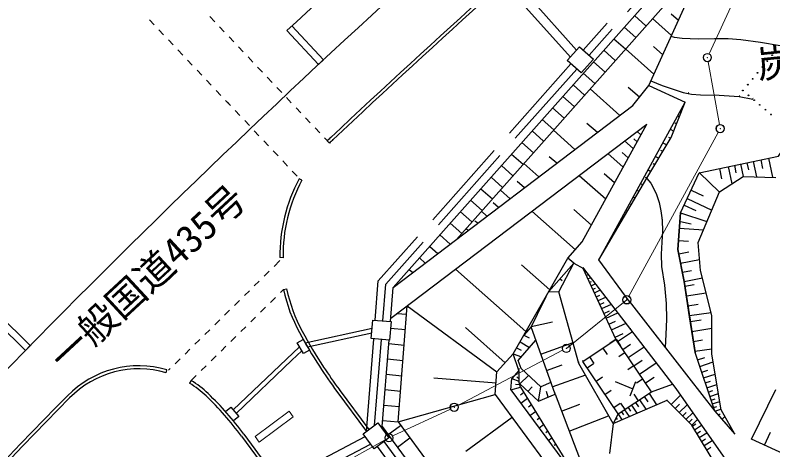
# Model space of a CAD drawing. Units: millimetres, scale not verified. Extents: x 40000 to 1524826, y -775750 to 416142.
# Drawn here: x 500010 to 549164, y 233968 to 262135 of the extents above; entities that cross this region are included whole.
import ezdxf
from ezdxf.enums import TextEntityAlignment as Align

# ---------------------------------------------------------------- set-up
doc = ezdxf.new("R2010")
doc.units = ezdxf.units.MM
doc.header["$LTSCALE"] = 1000
doc.header["$PDMODE"] = 32
doc.header["$PDSIZE"] = 500
doc.linetypes.add('DASHED', pattern=[7.5, 6, -1.5])
for name, color, linetype, lineweight in [('M-BGD', 7, 'Continuous', 25), ('M-BMK-ROW', 30, 'Continuous', 13), ('M-STR-STRC', 7, 'Continuous', 13)]:
    doc.layers.add(name, color=color, linetype=linetype, lineweight=lineweight)
doc.styles.add('ＭＳ ゴシック', font='')
doc.styles.get('ＭＳ ゴシック').set_extended_font_data('MS Gothic')

msp = doc.modelspace()

# ---------------------------------------------------------------- linework, layer by layer
at = {"layer": 'M-BGD', "linetype": 'DASHED'}
for p, q in [((517953, 280546), (536431, 259866)), ((517552, 280095), (536030, 259414)), ((553358, 278427), (536866, 259870)), ((553681, 278038), (537240, 259538)), ((536069, 258973), (523571, 244910)), ((536443, 258641), (524056, 244704)), ((523368, 242366), (523571, 244910)), ((523866, 242324), (524056, 244704)), ((518823, 240908), (523165, 241856)), ((518979, 240635), (523139, 241543)), ((522793, 235160), (523273, 241170)), ((523326, 235553), (523771, 241128)), ((514155, 236555), (517613, 239850)), ((514351, 236328), (517968, 239774)), ((514849, 234978), (516922, 232169)), ((514688, 234859), (516715, 232112)), ((523924, 234503), (538606, 214614)), ((523501, 234190), (538183, 214301))]:
    msp.add_line(p, q, dxfattribs=at)
at = {"layer": 'M-BGD'}
for p, q in [((545836, 268458), (524541, 244497)), ((541117, 257585), (545555, 267319)), ((544916, 265918), (528641, 247605)), ((540188, 262103), (540935, 261438)), ((543035, 261791), (542570, 262204)), ((541365, 261922), (542595, 260828)), ((539524, 261355), (540271, 260691)), ((538859, 260608), (539607, 259944)), ((542791, 260685), (542558, 260747)), ((543284, 260613), (542791, 260685)), ((544320, 260577), (543284, 260613)), ((545383, 260601), (544320, 260577)), ((546270, 260597), (545383, 260601)), ((547084, 260542), (546270, 260597)), ((548369, 260374), (547084, 260542)), ((535828, 259187), (536625, 260084)), ((536625, 260084), (537522, 259287)), ((542021, 259568), (541420, 260097)), ((549629, 260154), (548369, 260374)), ((538195, 259861), (538943, 259196)), ((539607, 259944), (541447, 258309)), ((519687, 258939), (520016, 259246)), ((536725, 258390), (535828, 259187)), ((537522, 259287), (536725, 258390)), ((537531, 259113), (538278, 258449)), ((536867, 258366), (537614, 257701)), ((536203, 257618), (536950, 256954)), ((540079, 256276), (541117, 257585)), ((541117, 257585), (543471, 256493)), ((541247, 257871), (541978, 257588)), ((541978, 257588), (543349, 257123)), ((537308, 257356), (539240, 255639)), ((540513, 256823), (539768, 257458)), ((543349, 257123), (543885, 257022)), ((543705, 257101), (543691, 257106)), ((543705, 257101), (543691, 257106)), ((535538, 256871), (536286, 256207)), ((543693, 257052), (543679, 257058)), ((543693, 257052), (543679, 257058)), ((543885, 257022), (544472, 256969)), ((544472, 256969), (545678, 256944)), ((545678, 256944), (546987, 256864)), ((546987, 256864), (547875, 256692)), ((547013, 256861), (546999, 256866)), ((547025, 256910), (547011, 256915)), ((547875, 256692), (547861, 256698)), ((547887, 256741), (547873, 256747)), ((524541, 244497), (540079, 256276)), ((534874, 256123), (535621, 255459)), ((537865, 246273), (543471, 256493)), ((542990, 255616), (543101, 255555)), ((534210, 255376), (534957, 254712)), ((537784, 254535), (537108, 255117)), ((542917, 255086), (542833, 255132)), ((524381, 242493), (540985, 255081)), ((533546, 254629), (534293, 253964)), ((534926, 254677), (536327, 253432)), ((536797, 247444), (540985, 255081)), ((542509, 254739), (542732, 254617)), ((540356, 254604), (540603, 254384)), ((542538, 254153), (542419, 254218)), ((520396, 253849), (520202, 254054)), ((532881, 253881), (533629, 253217)), ((539544, 253988), (540110, 253485)), ((540357, 253934), (540153, 254115)), ((542028, 253863), (542281, 253724)), ((538470, 253174), (539458, 252296)), ((539784, 252891), (539396, 253236)), ((542024, 253295), (541906, 253360)), ((532217, 253134), (532965, 252470)), ((535160, 252547), (534643, 252956)), ((541547, 252986), (541766, 252866)), ((547885, 252660), (548095, 251658)), ((548387, 252765), (548504, 252205)), ((548888, 252870), (549148, 251631)), ((531553, 252386), (532300, 251722)), ((533017, 252528), (533992, 251661)), ((539454, 252293), (539456, 252293)), ((541509, 252437), (541408, 252492)), ((545703, 252204), (545843, 251534)), ((546262, 252321), (546496, 251202)), ((546668, 252406), (546768, 251926)), ((547074, 252491), (547244, 251679)), ((547480, 252576), (547575, 252122)), ((536598, 251754), (538321, 250223)), ((538889, 251260), (538212, 251862)), ((541066, 252109), (541252, 252008)), ((544396, 251922), (544382, 251928)), ((544384, 251928), (544385, 251926)), ((544396, 251922), (545690, 250688)), ((545704, 250682), (547239, 251674)), ((547239, 251674), (547225, 251680)), ((547239, 251674), (549349, 251626)), ((518607, 251441), (518433, 251527)), ((530889, 251639), (531636, 250975)), ((533056, 250952), (532569, 251359)), ((540585, 251233), (540740, 251148)), ((540995, 251578), (540909, 251625)), ((540987, 251566), (540998, 251556)), ((540998, 251556), (541243, 251244)), ((541243, 251244), (541451, 250892)), ((530224, 250892), (530972, 250227)), ((531486, 250805), (532120, 250242)), ((540486, 250717), (540416, 250756)), ((541451, 250892), (541621, 250506)), ((543861, 250805), (544653, 250437)), ((545704, 250682), (545690, 250688)), ((540104, 250356), (540232, 250286)), ((541621, 250506), (541787, 249993)), ((543600, 250245), (545206, 249499)), ((544323, 247399), (545704, 250682)), ((529560, 250144), (530308, 249480)), ((531369, 249673), (531021, 249984)), ((539978, 249855), (539921, 249886)), ((541787, 249993), (541901, 249460)), ((543412, 249825), (544170, 249478)), ((528896, 249397), (529643, 248733)), ((530258, 249424), (530618, 249104)), ((533538, 249435), (536353, 246933)), ((537392, 248529), (536257, 249537)), ((539624, 249479), (539724, 249424)), ((541901, 249460), (541974, 248852)), ((543173, 249325), (543010, 246951)), ((543173, 249325), (543159, 249331)), ((543173, 249325), (544878, 248770)), ((530016, 248647), (529831, 248791)), ((539470, 248993), (539426, 249017)), ((541974, 248852), (541960, 248858)), ((541986, 248900), (541972, 248906)), ((541974, 248852), (541997, 248136)), ((543163, 248769), (543860, 248610)), ((528232, 248649), (528979, 247985)), ((529273, 248316), (529414, 248191)), ((539143, 248603), (539216, 248563)), ((543104, 248323), (544666, 248216)), ((527568, 247902), (528242, 247302)), ((538961, 248132), (538932, 248148)), ((541997, 248136), (541967, 247433)), ((535874, 246380), (536797, 247444)), ((538453, 247270), (538437, 247279)), ((538662, 247726), (538707, 247701)), ((541967, 247433), (541927, 246640)), ((543051, 247542), (543698, 247497)), ((544475, 245582), (544323, 247399)), ((526903, 247155), (527430, 246687)), ((538181, 246849), (538199, 246839)), ((543010, 246951), (543415, 244882)), ((543064, 246676), (543713, 246803)), ((517392, 246418), (517188, 246422)), ((526239, 246407), (526618, 246071)), ((532319, 240198), (535874, 246380)), ((536251, 246067), (535874, 246380)), ((539837, 243610), (537865, 246273)), ((541927, 246640), (541942, 245852)), ((543184, 246061), (544415, 246301)), ((534694, 244328), (532851, 245966)), ((536251, 246067), (534632, 244220)), ((535277, 244217), (536251, 246067)), ((536147, 245869), (536133, 245874)), ((536160, 245918), (536146, 245923)), ((536251, 246067), (536237, 246073)), ((536264, 246116), (536250, 246122)), ((536251, 246067), (536880, 245709)), ((541942, 245852), (542125, 244644)), ((525575, 245660), (525805, 245455)), ((528584, 245679), (533142, 241629)), ((536880, 245709), (536866, 245715)), ((536893, 245758), (536879, 245764)), ((536880, 245709), (539934, 241758)), ((536962, 245507), (537053, 245549)), ((537067, 245280), (537138, 245313)), ((543299, 245471), (543883, 245585)), ((545206, 242675), (544475, 245582)), ((535358, 245048), (535505, 244944)), ((537172, 245053), (537365, 245142)), ((537277, 244826), (537399, 244883)), ((543415, 244882), (543401, 244887)), ((543415, 244882), (544593, 245112)), ((543415, 244882), (544121, 240284)), ((517419, 244350), (517620, 244392)), ((524364, 242283), (524541, 244497)), ((537382, 244599), (537676, 244736)), ((537487, 244373), (537660, 244452)), ((537592, 244146), (537988, 244329)), ((542125, 244644), (542254, 243441)), ((543461, 244582), (544070, 244675)), ((534453, 243909), (534285, 243570)), ((534632, 244220), (535277, 244217)), ((536588, 239569), (535277, 244217)), ((537710, 243890), (537937, 243995)), ((537828, 243635), (538339, 243871)), ((543559, 243942), (544838, 244139)), ((534285, 243570), (533476, 241943)), ((534285, 243570), (534267, 243585)), ((534285, 243570), (534271, 243576)), ((534298, 243619), (534289, 243623)), ((537947, 243380), (538230, 243511)), ((538065, 243125), (538690, 243414)), ((539837, 243610), (539823, 243615)), ((539850, 243659), (539836, 243665)), ((539837, 243610), (543718, 238627)), ((542254, 243441), (542270, 242442)), ((543657, 243303), (544327, 243406)), ((524848, 235776), (525449, 243303)), ((525449, 243303), (531267, 239014)), ((538209, 242812), (538557, 242973)), ((538354, 242500), (539119, 242854)), ((543755, 242663), (545155, 242878)), ((523108, 241184), (523209, 242380)), ((523209, 242380), (524405, 242279)), ((524803, 242813), (525405, 242753)), ((542270, 242442), (542233, 241440)), ((543813, 242290), (544509, 242397)), ((545201, 240166), (545206, 242675)), ((524405, 242279), (524304, 241084)), ((524369, 241851), (525326, 241756)), ((531793, 239606), (529221, 241892)), ((533476, 241943), (533013, 241404)), ((533476, 241943), (533462, 241949)), ((535041, 237569), (533476, 241943)), ((533480, 241953), (534862, 242258)), ((538531, 242117), (538956, 242314)), ((538708, 241735), (539644, 242168)), ((543912, 241644), (545204, 241842)), ((533013, 241404), (533366, 241228)), ((538925, 241267), (539445, 241508)), ((539094, 240978), (540055, 241632)), ((539934, 241758), (539920, 241763)), ((539947, 241807), (539933, 241813)), ((539934, 241758), (542881, 237946)), ((542233, 241440), (542183, 240599)), ((518312, 240894), (518702, 241118)), ((518710, 240201), (518312, 240894)), ((518702, 241118), (519100, 240425)), ((524304, 241084), (523108, 241184)), ((523822, 235483), (524269, 241086)), ((524251, 240858), (525246, 240759)), ((532653, 239757), (533786, 241077)), ((532766, 240974), (533374, 240597)), ((533786, 241077), (533772, 241082)), ((534108, 240167), (536219, 240915)), ((536834, 239693), (538998, 241134)), ((538998, 241134), (538584, 240853)), ((538998, 241134), (538984, 241140)), ((538998, 241134), (539275, 240718)), ((544011, 240997), (544607, 241089)), ((500994, 240730), (500679, 240409)), ((517613, 239850), (518452, 240649)), ((517968, 239774), (518606, 240382)), ((519100, 240425), (518710, 240201)), ((532542, 240586), (532844, 240425)), ((538137, 240561), (538414, 240145)), ((539440, 240468), (539936, 240805)), ((539787, 239959), (540806, 240652)), ((542183, 240597), (542169, 240603)), ((542196, 240647), (542182, 240653)), ((544110, 240351), (545202, 240519)), ((532319, 240198), (531267, 239014)), ((532695, 239116), (532319, 240198)), ((532319, 240198), (532856, 239993)), ((537277, 239988), (537554, 239572)), ((539579, 240279), (539166, 239998)), ((544280, 239805), (544745, 239960)), ((545809, 236550), (545201, 240166)), ((524171, 239861), (525166, 239762)), ((532831, 239236), (532653, 239757)), ((534483, 239111), (535505, 239474)), ((536588, 239569), (536574, 239575)), ((536601, 239619), (536587, 239624)), ((538802, 235673), (536588, 239569)), ((536834, 239693), (536820, 239698)), ((536847, 239742), (536833, 239748)), ((539133, 236291), (536834, 239693)), ((537114, 239277), (537529, 239557)), ((540161, 239425), (539747, 239143)), ((540155, 239418), (540680, 239776)), ((540522, 238878), (541603, 239613)), ((544424, 239374), (545286, 239661)), ((509816, 238952), (509856, 239156)), ((531151, 237561), (531267, 239014)), ((532695, 239116), (532237, 238600)), ((532667, 239198), (532738, 239237)), ((532695, 239116), (532696, 238413)), ((532831, 239236), (532817, 239241)), ((532845, 239285), (532831, 239290)), ((534121, 238055), (532831, 239236)), ((544548, 239001), (544950, 239135)), ((511428, 238461), (511331, 238286)), ((524092, 238864), (525087, 238766)), ((531209, 238287), (527179, 238609)), ((532177, 237854), (532237, 238600)), ((532237, 238600), (532696, 238413)), ((532555, 238694), (532696, 238569)), ((532793, 238030), (532696, 238413)), ((532741, 238234), (533319, 238790)), ((534857, 238056), (537032, 238827)), ((537693, 238421), (538107, 238701)), ((540742, 238570), (540329, 238289)), ((540912, 238306), (541468, 238684)), ((543718, 238627), (545391, 236466)), ((544672, 238628), (545418, 238876)), ((544779, 238305), (545127, 238421)), ((532177, 237854), (532793, 238030)), ((532480, 238221), (532750, 238199)), ((532741, 238234), (533956, 237122)), ((532793, 238030), (536641, 231807)), ((533280, 237741), (533543, 238061)), ((533956, 237122), (534121, 238055)), ((534121, 238055), (534107, 238061)), ((534771, 238323), (534121, 238055)), ((534771, 238323), (534757, 238329)), ((534785, 238372), (534771, 238378)), ((538931, 238396), (540091, 237931)), ((539905, 237467), (540278, 238395)), ((541302, 237733), (542659, 238232)), ((542881, 237946), (542867, 237952)), ((542881, 237946), (546237, 233127)), ((544887, 237982), (545532, 238197)), ((520880, 237750), (522793, 235160)), ((521041, 237869), (522954, 235279)), ((524012, 237867), (525007, 237769)), ((524848, 235774), (531151, 237561)), ((531151, 237561), (535837, 231213)), ((532177, 237854), (536641, 231807)), ((533010, 237680), (532787, 237515)), ((533956, 237122), (535041, 237569)), ((534591, 237384), (534481, 237757)), ((535041, 237569), (535027, 237575)), ((535055, 237619), (535041, 237624)), ((535041, 237569), (536855, 232801)), ((538272, 237564), (538686, 237844)), ((539133, 236291), (541302, 237733)), ((540440, 237151), (540165, 237569)), ((540827, 237417), (541051, 237080)), ((541136, 237623), (541622, 236893)), ((542575, 236897), (543183, 237500)), ((544979, 237703), (545281, 237803)), ((545072, 237424), (545631, 237610)), ((547776, 234651), (549361, 237873)), ((532812, 236994), (533239, 237309)), ((535454, 236467), (536645, 236926)), ((538802, 235673), (542298, 237185)), ((538851, 236708), (539265, 236988)), ((539576, 236583), (539301, 237001)), ((540255, 237037), (540445, 236752)), ((540517, 237212), (540929, 236593)), ((542298, 237185), (542284, 237190)), ((545153, 237182), (545413, 237269)), ((545233, 236940), (545716, 237101)), ((513656, 236446), (513998, 236739)), ((513998, 236739), (514519, 236132)), ((523932, 236870), (524928, 236772)), ((533503, 236882), (533306, 236737)), ((533406, 236190), (533767, 236456)), ((539549, 236568), (539844, 236124)), ((539771, 236716), (539932, 236474)), ((539993, 236863), (540342, 236339)), ((542832, 236637), (543114, 236917)), ((543090, 236378), (543609, 236893)), ((545312, 236703), (545535, 236777)), ((545391, 236466), (545800, 236602)), ((545391, 236466), (546697, 234976)), ((546697, 234976), (545809, 236550)), ((514519, 236132), (514178, 235839)), ((532250, 236072), (529255, 233860)), ((534030, 236029), (533867, 235908)), ((535948, 235185), (538512, 236173)), ((539133, 236291), (538802, 235673)), ((538999, 236041), (539072, 235931)), ((539133, 236291), (539119, 236297)), ((539133, 236291), (539378, 235922)), ((539341, 236430), (539476, 236226)), ((543309, 236156), (543550, 236395)), ((543529, 235935), (543972, 236374)), ((543717, 235745), (543922, 235949)), ((545624, 236209), (545740, 236303)), ((545854, 235944), (546051, 236121)), ((522581, 235003), (523546, 235716)), ((523546, 235716), (524259, 234750)), ((523822, 235483), (539008, 214911)), ((523853, 235873), (524849, 235775)), ((524214, 234951), (525019, 235545)), ((524848, 235776), (539824, 215490)), ((534000, 235385), (534294, 235602)), ((538802, 235673), (538563, 233721)), ((538802, 235673), (538788, 235679)), ((543904, 235556), (543890, 235562)), ((543904, 235556), (544282, 235931)), ((543936, 235504), (544162, 235642)), ((544079, 235270), (544546, 235556)), ((546081, 235683), (546137, 235728)), ((523293, 234038), (522581, 235003)), ((534558, 235176), (534427, 235079)), ((544230, 235023), (544471, 235170)), ((544382, 234776), (544877, 235080)), ((546355, 235368), (546437, 235437)), ((546537, 235159), (546559, 235173)), ((548616, 234267), (549007, 235122)), ((517398, 232046), (522709, 234829)), ((524259, 234750), (523293, 234038)), ((524808, 234147), (525613, 234741)), ((534594, 234581), (534822, 234749)), ((538655, 234471), (538641, 234477)), ((538668, 234521), (538654, 234527)), ((544542, 234515), (544797, 234670)), ((544702, 234253), (545229, 234575)), ((517759, 231558), (523069, 234341)), ((535086, 234322), (534988, 234250)), ((544872, 233975), (545142, 234140))]:
    msp.add_line(p, q, dxfattribs=at)
for points in [[(545391, 236466), (544121, 240284), (543768, 242583), (543415, 244882), (543010, 246951), (543173, 249325), (544382, 251928), (549527, 253004), (550511, 254484), (556240, 259156)], [(537865, 246273), (540990, 251571), (542572, 254210), (543471, 256493)], [(541302, 237733), (538984, 241140), (536866, 245715)], [(548916, 228231), (547555, 230032), (546166, 231845), (545042, 233698), (543904, 235556), (542284, 237190)], [(555352, 231145), (552615, 232013), (549862, 233698), (547776, 234651)]]:
    msp.add_lwpolyline(points, dxfattribs=at)
for centre in [(549122, 259543), (548805, 259160), (548488, 258778), (548170, 258396), (547536, 257632), (547853, 258014), (547219, 257250), (547583, 256940), (547948, 256630), (548313, 256320), (548678, 256010), (549042, 255700)]:
    msp.add_circle(centre, 25, dxfattribs=at)
for centre, radius, start, end in [((928880, -179804), 595946, 139.58393, 139.58393), ((928880, -179804), 599945, 127.8424, 135.1978), ((928880, -179804), 595946, 127.8424, 133.25747), ((928880, -179804), 595746, 127.8424, 133.25747), ((527686, 246567), 10499, 133.2575, 134.9991), ((527686, 246567), 10299, 133.2575, 135.0301), ((527686, 246567), 10499, 151.8081, 180.7906), ((527686, 246567), 10299, 151.7701, 180.8272), ((527686, 246567), 10499, 192.1796, 208.4639), ((527686, 246567), 10299, 192.1917, 208.4639), ((928880, -179804), 599945, 135.1978, 138.92685), ((547025, 257051), 32497, 208.4639, 212.9179), ((547025, 257051), 32297, 208.4639, 213.2746), ((508037, 232917), 6499, 73.7492, 135.5583), ((547025, 257051), 32497, 212.9179, 216.4353), ((508037, 232917), 6299, 73.5827, 135.5583), ((547025, 257051), 32297, 213.2746, 216.4353), ((508037, 232917), 6499, 46.256, 58.5524), ((508037, 232917), 6299, 46.256, 58.4661), ((928880, -179804), 595946, 135.55834, 138.8989), ((498357, 222803), 20298, 36.4353, 46.256), ((498357, 222803), 20498, 36.4353, 46.256), ((928880, -179804), 595746, 135.55834, 138.89749)]:
    msp.add_arc(centre, radius, start, end, dxfattribs=at)
at = {"layer": 'M-BMK-ROW'}
for p, q in [((547445, 264874), (545031, 259636)), ((544965, 259116), (545701, 255052)), ((545618, 254541), (539823, 243933)), ((535768, 240545), (539691, 243691)), ((528739, 236851), (535524, 240417)), ((524510, 234867), (528246, 236607)), ((517161, 230815), (524020, 234618))]:
    msp.add_line(p, q, dxfattribs=at)
for centre in [(544915, 259386), (545750, 254782), (539691, 243691), (535768, 240545), (528495, 236723), (524261, 234751)]:
    msp.add_circle(centre, 275, dxfattribs=at)
for p in [(544915, 259386), (545750, 254782), (539691, 243691), (535768, 240545), (528495, 236723), (524261, 234751)]:
    msp.add_point(p, dxfattribs=at)
at = {"layer": 'M-STR-STRC'}
for p, q in [((512958, 261713), (512649, 262040)), ((509026, 261514), (508717, 261840)), ((509644, 260860), (509335, 261187)), ((513577, 261060), (513267, 261387)), ((517641, 261133), (519687, 258939)), ((517970, 261440), (520016, 259246)), ((510262, 260206), (509953, 260533)), ((514195, 260406), (513886, 260733)), ((514813, 259752), (514504, 260079)), ((510881, 259552), (510572, 259879)), ((511499, 258898), (511190, 259225)), ((515432, 259098), (515123, 259425)), ((512118, 258244), (511808, 258571)), ((516050, 258444), (515741, 258771)), ((516686, 257772), (516359, 258117)), ((512736, 257591), (512427, 257918)), ((513354, 256937), (513045, 257264)), ((517304, 257118), (516995, 257445)), ((513973, 256283), (513663, 256610)), ((517923, 256465), (517613, 256792)), ((513973, 256283), (513779, 256488)), ((518541, 255811), (518232, 256138)), ((514591, 255629), (514282, 255956)), ((515209, 254975), (514900, 255302)), ((519159, 255157), (518850, 255484)), ((515828, 254322), (515519, 254649)), ((519778, 254503), (519469, 254830)), ((520396, 253849), (520087, 254176)), ((516446, 253668), (516137, 253995)), ((517065, 253014), (516755, 253341)), ((517683, 252360), (517374, 252687)), ((518301, 251706), (517992, 252033)), ((516808, 245853), (517188, 246227)), ((516166, 245222), (516487, 245538)), ((515524, 244591), (515845, 244907)), ((496657, 244362), (500679, 240409)), ((517217, 244153), (517419, 244350)), ((497479, 244185), (500994, 240730)), ((514882, 243960), (515203, 244276)), ((516575, 243522), (516896, 243837)), ((514241, 243330), (514561, 243645)), ((513599, 242699), (513920, 243014)), ((515934, 242891), (516255, 243206)), ((512957, 242068), (513278, 242383)), ((515292, 242260), (515613, 242575)), ((514650, 241629), (514971, 241945)), ((512315, 241437), (512636, 241752)), ((511673, 240806), (511943, 241071)), ((511943, 241071), (511994, 241122)), ((514008, 240998), (514329, 241314)), ((511032, 240175), (511353, 240491)), ((513367, 240367), (513688, 240683)), ((512725, 239737), (513046, 240052)), ((510390, 239544), (510711, 239860)), ((512083, 239106), (512404, 239421)), ((509958, 239120), (510069, 239229)), ((511423, 238457), (511762, 238790)), ((515571, 234831), (517783, 236465)), ((517783, 236465), (518050, 236103)), ((515838, 234469), (518050, 236103)), ((515571, 234831), (515838, 234469))]:
    msp.add_line(p, q, dxfattribs=at)
msp.add_arc((928873, -179811), 602946, 127.84199, 133.00316, dxfattribs=at)

# ---------------------------------------------------------------- texts
at = {"layer": 'M-BGD', "style": 'ＭＳ ゴシック'}
msp.add_text('炭焼釜', height=1833, rotation=5.839, dxfattribs=at).set_placement((548299, 257478), align=Align.BOTTOM_LEFT)
msp.add_text('一般国道435号', height=1833, rotation=42.821, dxfattribs=at).set_placement((509565, 244044), align=Align.BOTTOM_CENTER)

doc.saveas('drawing.dxf')
